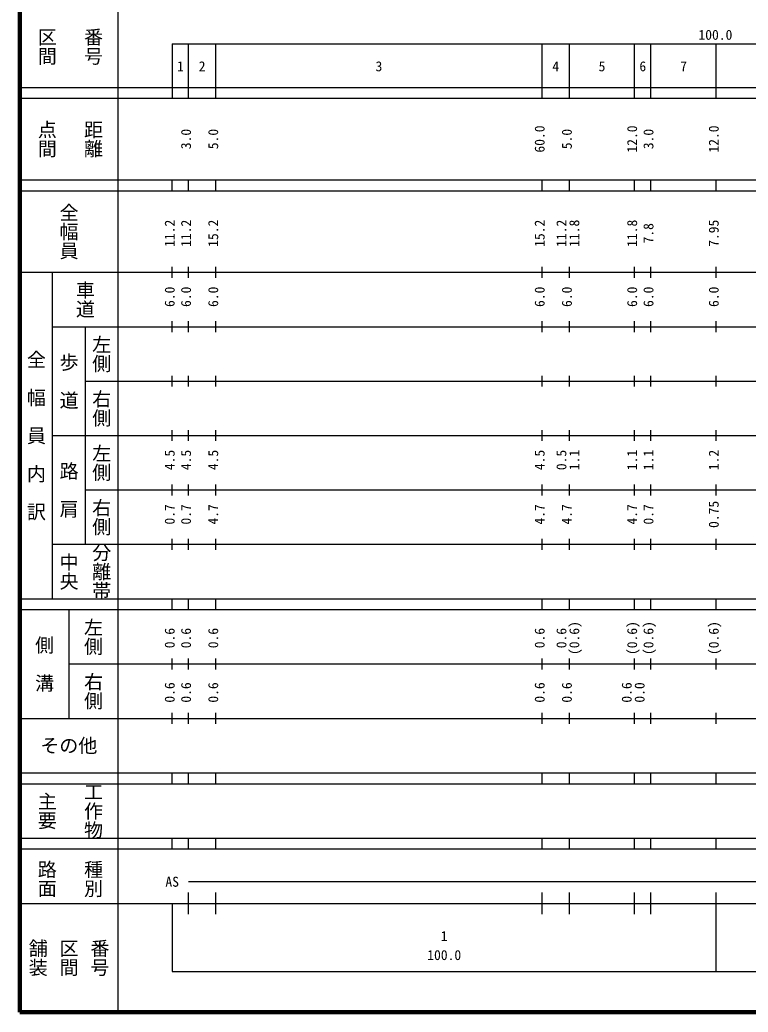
# Model space of a CAD drawing. Units: millimetres on the paper, enlarged 1000 times. Extents: x 40000 to 680000, y 20000 to 380000.
# Drawn here: x 40000 to 173863, y 20000 to 202409 of the extents above; entities that cross this region are included whole.
import ezdxf
from ezdxf.enums import TextEntityAlignment as Align

# ---------------------------------------------------------------- set-up
doc = ezdxf.new("R2010")
doc.units = ezdxf.units.MM
doc.header["$LTSCALE"] = 1000
doc.layers.add('M-TTL', color=2, linetype='Continuous', lineweight=140)
doc.layers.add('M-TTL-BAND', color=7, linetype='Continuous', lineweight=25)
doc.styles.add('@ＭＳ ゴシック', font='')
doc.styles.add('ＭＳ ゴシック', font='')
doc.styles.get('@ＭＳ ゴシック').set_extended_font_data('@MS Gothic')
doc.styles.get('ＭＳ ゴシック').set_extended_font_data('MS Gothic')

msp = doc.modelspace()

# ---------------------------------------------------------------- linework, layer by layer
at = {"layer": 'M-TTL'}
for p, q in [((40000, 380000), (40000, 20000)), ((40000, 20000), (680000, 20000))]:
    msp.add_line(p, q, dxfattribs=at)
at = {"layer": 'M-TTL-BAND'}
for p, q in [((58000, 370000), (58000, 20000)), ((68000, 198000), (579000, 198000)), ((68000, 198000), (68000, 188000)), ((71000, 188000), (71000, 198000)), ((76000, 188000), (76000, 198000)), ((136000, 188000), (136000, 198000)), ((141000, 188000), (141000, 198000)), ((153000, 188000), (153000, 198000)), ((156000, 188000), (156000, 198000)), ((168000, 188000), (168000, 198000)), ((40000, 190000), (579000, 190000)), ((40000, 188000), (579000, 188000)), ((40000, 173000), (579000, 173000)), ((68000, 171000), (68000, 173000)), ((71000, 171000), (71000, 173000)), ((76000, 171000), (76000, 173000)), ((136000, 171000), (136000, 173000)), ((141000, 171000), (141000, 173000)), ((153000, 171000), (153000, 173000)), ((156000, 171000), (156000, 173000)), ((168000, 171000), (168000, 173000)), ((40000, 171000), (579000, 171000)), ((68000, 155000), (68000, 157000)), ((71000, 155000), (71000, 157000)), ((76000, 155000), (76000, 157000)), ((136000, 155000), (136000, 157000)), ((141000, 155000), (141000, 157000)), ((153000, 155000), (153000, 157000)), ((156000, 155000), (156000, 157000)), ((168000, 155000), (168000, 157000)), ((40000, 156000), (579000, 156000)), ((46000, 96000), (46000, 156000)), ((46000, 146000), (579000, 146000)), ((52000, 146000), (52000, 106000)), ((68000, 145000), (68000, 147000)), ((71000, 145000), (71000, 147000)), ((76000, 145000), (76000, 147000)), ((136000, 145000), (136000, 147000)), ((141000, 145000), (141000, 147000)), ((153000, 145000), (153000, 147000)), ((156000, 145000), (156000, 147000)), ((168000, 145000), (168000, 147000)), ((68000, 135000), (68000, 137000)), ((71000, 135000), (71000, 137000)), ((76000, 135000), (76000, 137000)), ((136000, 135000), (136000, 137000)), ((141000, 135000), (141000, 137000)), ((153000, 135000), (153000, 137000)), ((156000, 135000), (156000, 137000)), ((168000, 135000), (168000, 137000)), ((52000, 136000), (579000, 136000)), ((46000, 126000), (579000, 126000)), ((68000, 125000), (68000, 127000)), ((71000, 125000), (71000, 127000)), ((76000, 125000), (76000, 127000)), ((136000, 125000), (136000, 127000)), ((141000, 125000), (141000, 127000)), ((153000, 125000), (153000, 127000)), ((156000, 125000), (156000, 127000)), ((168000, 125000), (168000, 127000)), ((68000, 115000), (68000, 117000)), ((71000, 115000), (71000, 117000)), ((76000, 115000), (76000, 117000)), ((136000, 115000), (136000, 117000)), ((141000, 115000), (141000, 117000)), ((153000, 115000), (153000, 117000)), ((156000, 115000), (156000, 117000)), ((168000, 115000), (168000, 117000)), ((52000, 116000), (579000, 116000)), ((46000, 106000), (579000, 106000)), ((68000, 105000), (68000, 107000)), ((71000, 105000), (71000, 107000)), ((76000, 105000), (76000, 107000)), ((136000, 105000), (136000, 107000)), ((141000, 105000), (141000, 107000)), ((153000, 105000), (153000, 107000)), ((156000, 105000), (156000, 107000)), ((168000, 105000), (168000, 107000)), ((40000, 96000), (579000, 96000)), ((68000, 94000), (68000, 96000)), ((71000, 94000), (71000, 96000)), ((76000, 94000), (76000, 96000)), ((136000, 94000), (136000, 96000)), ((141000, 94000), (141000, 96000)), ((153000, 94000), (153000, 96000)), ((156000, 94000), (156000, 96000)), ((168000, 94000), (168000, 96000)), ((40000, 94000), (579000, 94000)), ((49000, 94000), (49000, 74000)), ((49000, 84000), (579000, 84000)), ((68000, 83000), (68000, 85000)), ((71000, 83000), (71000, 85000)), ((76000, 83000), (76000, 85000)), ((136000, 83000), (136000, 85000)), ((141000, 83000), (141000, 85000)), ((153000, 83000), (153000, 85000)), ((156000, 83000), (156000, 85000)), ((168000, 83000), (168000, 85000)), ((68000, 73000), (68000, 75000)), ((71000, 73000), (71000, 75000)), ((76000, 73000), (76000, 75000)), ((136000, 73000), (136000, 75000)), ((141000, 73000), (141000, 75000)), ((153000, 73000), (153000, 75000)), ((156000, 73000), (156000, 75000)), ((168000, 73000), (168000, 75000)), ((40000, 74000), (579000, 74000)), ((40000, 64000), (579000, 64000)), ((68000, 62000), (68000, 64000)), ((71000, 62000), (71000, 64000)), ((76000, 62000), (76000, 64000)), ((136000, 62000), (136000, 64000)), ((141000, 62000), (141000, 64000)), ((153000, 62000), (153000, 64000)), ((156000, 62000), (156000, 64000)), ((168000, 62000), (168000, 64000)), ((40000, 62000), (579000, 62000)), ((40000, 52000), (579000, 52000)), ((68000, 50000), (68000, 52000)), ((71000, 50000), (71000, 52000)), ((76000, 50000), (76000, 52000)), ((136000, 50000), (136000, 52000)), ((141000, 50000), (141000, 52000)), ((153000, 50000), (153000, 52000)), ((156000, 50000), (156000, 52000)), ((168000, 50000), (168000, 52000)), ((40000, 50000), (579000, 50000)), ((71000, 44000), (323000, 44000)), ((71000, 38000), (71000, 42000)), ((76000, 38000), (76000, 42000)), ((136000, 38000), (136000, 42000)), ((141000, 38000), (141000, 42000)), ((153000, 38000), (153000, 42000)), ((156000, 38000), (156000, 42000)), ((168000, 27500), (168000, 42000)), ((40000, 40000), (579000, 40000)), ((68000, 40000), (68000, 27500)), ((68000, 27500), (579000, 27500))]:
    msp.add_line(p, q, dxfattribs=at)

# ---------------------------------------------------------------- texts
at = {"layer": 'M-TTL-BAND', "style": '@ＭＳ ゴシック'}
for s, p in [('番号', (53500, 197500)), ('区間', (45000, 197500)), ('点間', (45000, 180500)), ('距離', (53500, 180500)), ('全幅員', (49000, 163500)), ('車道', (52000, 151000)), ('左側', (55000, 141000)), ('全\u3000幅\u3000員\u3000内\u3000訳', (43000, 126000)), ('歩\u3000道', (49000, 136000)), ('右側', (55000, 131000)), ('左側', (55000, 121000)), ('路\u3000肩', (49000, 116000)), ('右側', (55000, 111000)), ('分離帯', (55000, 101000)), ('中央', (49000, 101000)), ('左側', (53500, 89000)), ('側\u3000溝', (44500, 84000)), ('右側', (53500, 79000)), ('主要', (45000, 57000)), ('工作物', (53500, 57000)), ('路面', (45000, 44500)), ('種別', (53500, 44500)), ('舗装', (43333, 30000)), ('区間', (49000, 30000)), ('番号', (54667, 30000))]:
    msp.add_text(s, height=2566, rotation=270, dxfattribs=at).set_placement(p, align=Align.MIDDLE_CENTER)
at = {"layer": 'M-TTL-BAND', "style": 'ＭＳ ゴシック'}
for s, p in [('100.0', (167844, 198195)), ('1', (69500, 192405)), ('2', (73500, 192405)), ('3', (106000, 192405)), ('4', (138500, 192405)), ('5', (147000, 192405)), ('6', (154500, 192405)), ('7', (162000, 192405)), ('AS', (68000, 42500)), ('1', (118000, 32523)), ('100.0', (118000, 29033))]:
    msp.add_text(s, height=1833, dxfattribs=at).set_placement(p, align=Align.BOTTOM_CENTER)
for s, p in [('60.0', (137000, 180500)), ('12.0', (154000, 180500)), ('12.0', (169000, 180500)), ('3.0', (72000, 180500)), ('5.0', (77000, 180500)), ('5.0', (142000, 180500)), ('3.0', (157000, 180500)), ('11.2', (69000, 163174)), ('11.2', (72000, 163174)), ('15.2', (77000, 163174)), ('15.2', (137000, 163174)), ('11.2', (141000, 163174)), ('11.8', (143370, 163174)), ('11.8', (154000, 163174)), ('7.8', (157000, 163174)), ('7.95', (169000, 163174)), ('6.0', (69000, 151500)), ('6.0', (72000, 151500)), ('6.0', (77000, 151500)), ('6.0', (137000, 151500)), ('6.0', (142000, 151500)), ('6.0', (154000, 151500)), ('6.0', (157000, 151500)), ('6.0', (169000, 151500)), ('4.5', (69000, 121500)), ('4.5', (72000, 121500)), ('4.5', (77000, 121500)), ('4.5', (137000, 121500)), ('0.5', (141000, 121500)), ('1.1', (143370, 121500)), ('1.1', (154000, 121500)), ('1.1', (157000, 121500)), ('1.2', (169000, 121500)), ('0.7', (69000, 111500)), ('0.7', (72000, 111500)), ('4.7', (77000, 111500)), ('4.7', (137000, 111500)), ('4.7', (142000, 111500)), ('4.7', (154000, 111500)), ('0.7', (157000, 111500)), ('0.75', (169000, 111500)), ('(0.6)', (143370, 88764)), ('(0.6)', (154000, 88764)), ('(0.6)', (157000, 88764)), ('(0.6)', (169000, 88764)), ('0.6', (69000, 88764)), ('0.6', (72000, 88764)), ('0.6', (77000, 88764)), ('0.6', (137000, 88764)), ('0.6', (141000, 88764)), ('0.6', (69000, 78764)), ('0.6', (72000, 78764)), ('0.6', (77000, 78764)), ('0.6', (137000, 78764)), ('0.6', (142000, 78764)), ('0.6', (153000, 78764)), ('0.0', (155370, 78764))]:
    msp.add_text(s, height=1833, rotation=90, dxfattribs=at).set_placement(p, align=Align.BOTTOM_CENTER)
msp.add_text('その他', height=2566, dxfattribs=at).set_placement((49000, 69000), align=Align.MIDDLE_CENTER)

doc.saveas('drawing.dxf')
